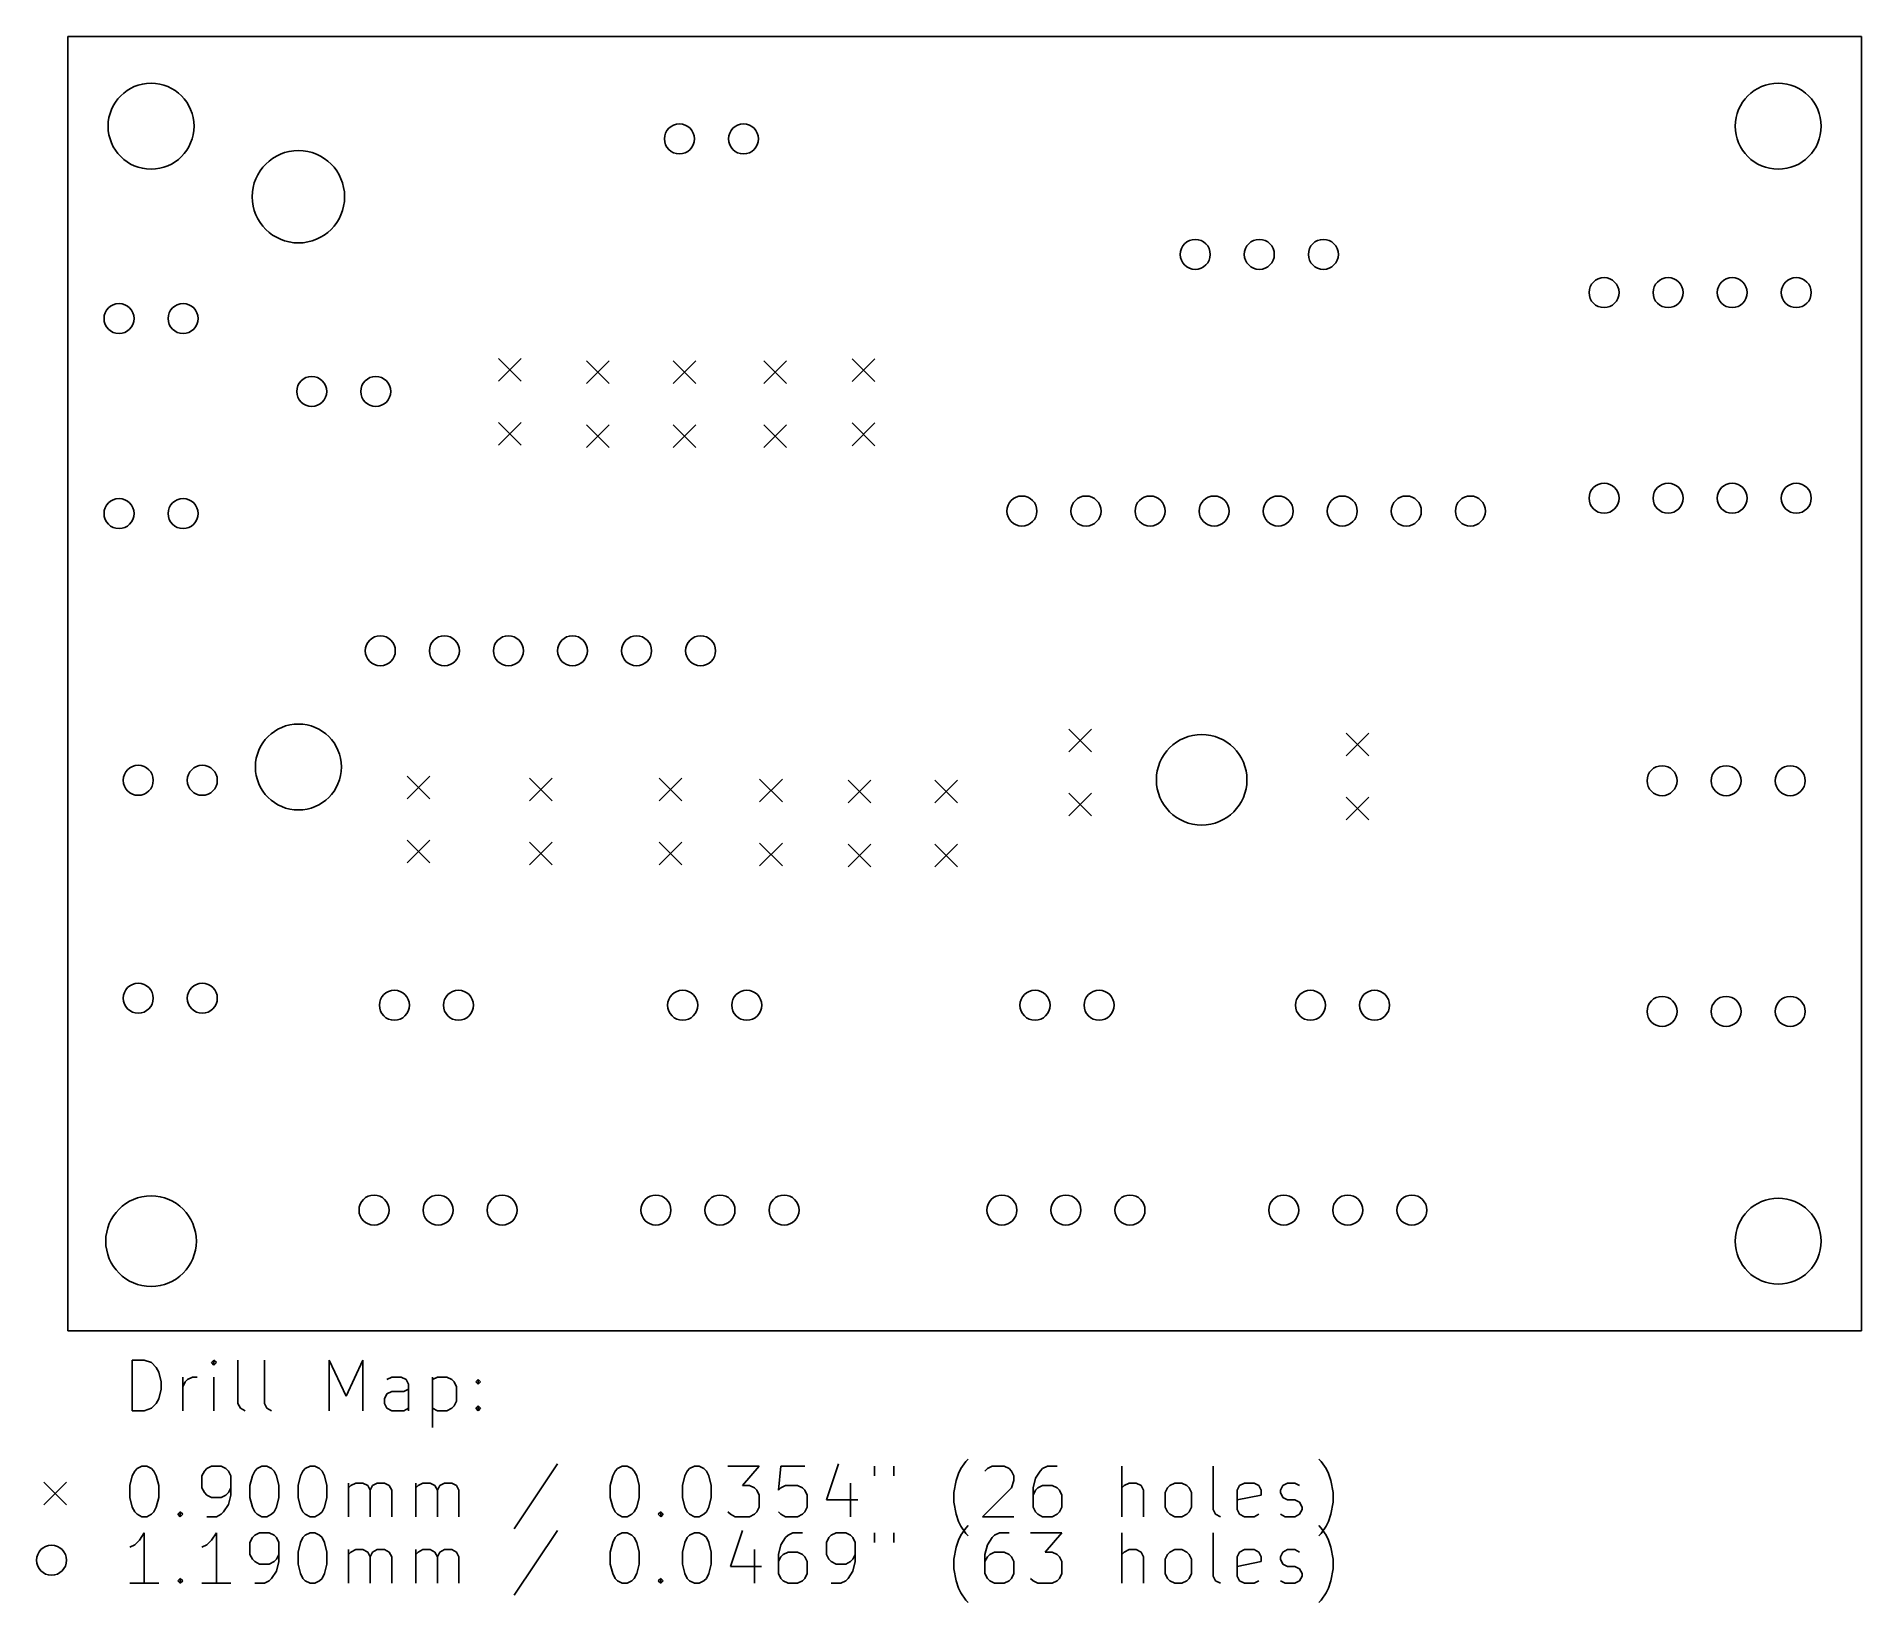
# Model space of a CAD drawing. Extents: x 94.5 to 166.9, y -115.4 to -53.3.
import ezdxf

# ---------------------------------------------------------------- set-up
doc = ezdxf.new("R2010")
doc.units = 0
doc.layers.add('BLACK', color=7, linetype='CONTINUOUS')

msp = doc.modelspace()

# ---------------------------------------------------------------- linework, layer by layer
at = {"layer": 'BLACK', "linetype": 'CONTINUOUS'}
for p, q in [((95.758, -53.34), (166.878, -53.34)), ((95.758, -104.648), (95.758, -53.34)), ((166.878, -53.34), (166.878, -104.648)), ((112.834, -66.098), (113.734, -66.998)), ((113.734, -66.098), (112.834, -66.998)), ((116.32, -66.19), (117.22, -67.09)), ((117.22, -66.19), (116.32, -67.09)), ((119.76, -66.19), (120.66, -67.09)), ((120.66, -66.19), (119.76, -67.09)), ((123.35, -66.19), (124.25, -67.09)), ((124.25, -66.19), (123.35, -67.09)), ((126.86, -66.12), (127.76, -67.02)), ((127.76, -66.12), (126.86, -67.02)), ((112.834, -68.638), (113.734, -69.538)), ((113.734, -68.638), (112.834, -69.538)), ((116.32, -68.73), (117.22, -69.63)), ((117.22, -68.73), (116.32, -69.63)), ((119.76, -68.73), (120.66, -69.63)), ((120.66, -68.73), (119.76, -69.63)), ((123.35, -68.73), (124.25, -69.63)), ((124.25, -68.73), (123.35, -69.63)), ((126.86, -68.66), (127.76, -69.56)), ((127.76, -68.66), (126.86, -69.56)), ((135.45, -80.79), (136.35, -81.69)), ((136.35, -80.79), (135.45, -81.69)), ((146.45, -80.95), (147.35, -81.85)), ((147.35, -80.95), (146.45, -81.85)), ((109.22, -82.66), (110.12, -83.56)), ((110.12, -82.66), (109.22, -83.56)), ((114.06, -82.74), (114.96, -83.64)), ((114.96, -82.74), (114.06, -83.64)), ((119.21, -82.74), (120.11, -83.64)), ((120.11, -82.74), (119.21, -83.64)), ((123.19, -82.775), (124.09, -83.675)), ((124.09, -82.775), (123.19, -83.675)), ((126.7, -82.82), (127.6, -83.72)), ((127.6, -82.82), (126.7, -83.72)), ((130.14, -82.82), (131.04, -83.72)), ((131.04, -82.82), (130.14, -83.72)), ((135.45, -83.33), (136.35, -84.23)), ((136.35, -83.33), (135.45, -84.23)), ((146.45, -83.49), (147.35, -84.39)), ((147.35, -83.49), (146.45, -84.39)), ((109.22, -85.2), (110.12, -86.1)), ((110.12, -85.2), (109.22, -86.1)), ((114.06, -85.28), (114.96, -86.18)), ((114.96, -85.28), (114.06, -86.18)), ((119.21, -85.28), (120.11, -86.18)), ((120.11, -85.28), (119.21, -86.18)), ((123.19, -85.315), (124.09, -86.215)), ((124.09, -85.315), (123.19, -86.215)), ((126.7, -85.36), (127.6, -86.26)), ((127.6, -85.36), (126.7, -86.26)), ((130.14, -85.36), (131.04, -86.26)), ((131.04, -85.36), (130.14, -86.26)), ((166.878, -104.648), (95.758, -104.648)), ((98.315768, -107.812838), (98.315768, -105.812838)), ((98.315768, -105.812838), (98.791958, -105.812838)), ((98.791958, -105.812838), (99.077673, -105.908076)), ((99.077673, -105.908076), (99.268149, -106.098552)), ((99.268149, -106.098552), (99.363387, -106.289028)), ((99.363387, -106.289028), (99.458625, -106.66998)), ((101.553863, -105.812838), (101.458625, -105.908076)), ((101.458625, -105.908076), (101.553863, -106.003314)), ((101.649101, -105.908076), (101.553863, -105.812838)), ((101.553863, -105.812838), (101.553863, -106.003314)), ((101.553863, -106.003314), (101.649101, -105.908076)), ((102.506244, -107.527123), (102.506244, -105.812838)), ((103.553863, -107.527123), (103.553863, -105.812838)), ((106.125292, -107.812838), (106.125292, -105.812838)), ((106.125292, -105.812838), (106.791959, -107.241409)), ((106.791959, -107.241409), (107.458625, -105.812838)), ((107.458625, -105.812838), (107.458625, -107.812838)), ((99.458625, -106.955695), (99.363387, -107.336647)), ((99.458625, -106.66998), (99.458625, -106.955695)), ((100.315768, -107.812838), (100.315768, -106.479504)), ((100.315768, -106.860457), (100.411006, -106.66998)), ((100.411006, -106.66998), (100.506244, -106.574742)), ((100.506244, -106.574742), (100.69672, -106.479504)), ((100.69672, -106.479504), (100.887197, -106.479504)), ((101.553863, -107.812838), (101.553863, -106.479504)), ((108.601482, -106.479504), (108.411006, -106.574742)), ((108.411006, -107.146171), (108.601482, -107.050933)), ((108.982435, -106.479504), (108.601482, -106.479504)), ((108.601482, -107.050933), (109.077673, -107.050933)), ((109.172911, -106.574742), (108.982435, -106.479504)), ((109.077673, -107.050933), (109.268149, -106.955695)), ((109.268149, -106.765219), (109.172911, -106.574742)), ((109.268149, -107.812838), (109.268149, -106.765219)), ((110.22053, -106.479504), (110.22053, -108.479504)), ((110.22053, -106.574742), (110.411006, -106.479504)), ((110.411006, -106.479504), (110.791959, -106.479504)), ((110.791959, -106.479504), (110.982435, -106.574742)), ((110.982435, -106.574742), (111.077673, -106.66998)), ((111.077673, -106.66998), (111.172911, -106.860457)), ((111.172911, -106.860457), (111.172911, -107.431885)), ((111.934816, -106.66998), (112.030054, -106.574742)), ((112.030054, -106.765219), (111.934816, -106.66998)), ((112.030054, -106.574742), (112.125292, -106.66998)), ((112.030054, -106.574742), (112.030054, -106.765219)), ((112.125292, -106.66998), (112.030054, -106.765219)), ((98.791958, -107.812838), (98.315768, -107.812838)), ((99.077673, -107.7176), (98.791958, -107.812838)), ((99.268149, -107.527123), (99.077673, -107.7176)), ((99.363387, -107.336647), (99.268149, -107.527123)), ((102.601482, -107.7176), (102.506244, -107.527123)), ((102.791958, -107.812838), (102.601482, -107.7176)), ((103.649101, -107.7176), (103.553863, -107.527123)), ((103.839577, -107.812838), (103.649101, -107.7176)), ((108.315768, -107.336647), (108.411006, -107.146171)), ((108.315768, -107.527123), (108.315768, -107.336647)), ((108.411006, -107.7176), (108.315768, -107.527123)), ((108.601482, -107.812838), (108.411006, -107.7176)), ((109.077673, -107.812838), (108.601482, -107.812838)), ((109.268149, -107.7176), (109.077673, -107.812838)), ((110.411006, -107.812838), (110.22053, -107.7176)), ((110.791959, -107.812838), (110.411006, -107.812838)), ((110.982435, -107.7176), (110.791959, -107.812838)), ((111.077673, -107.622361), (110.982435, -107.7176)), ((111.172911, -107.431885), (111.077673, -107.622361)), ((111.934816, -107.7176), (112.030054, -107.622361)), ((112.030054, -107.812838), (111.934816, -107.7176)), ((112.030054, -107.622361), (112.125292, -107.7176)), ((112.030054, -107.622361), (112.030054, -107.812838)), ((112.125292, -107.7176), (112.030054, -107.812838)), ((115.172912, -109.9176), (113.458627, -112.489028)), ((126.31577, -109.9176), (125.83958, -111.346171)), ((131.172914, -110.108076), (131.36339, -109.822361)), ((131.36339, -109.822361), (131.458629, -109.727123)), ((145.45863, -109.822361), (145.363392, -109.727123)), ((145.649106, -110.108076), (145.45863, -109.822361)), ((94.808, -110.648), (95.708, -111.548)), ((95.708, -110.648), (94.808, -111.548)), ((98.22053, -110.774742), (98.315768, -110.39379)), ((98.315768, -110.39379), (98.411006, -110.203314)), ((98.411006, -110.203314), (98.506244, -110.108076)), ((98.506244, -110.108076), (98.69672, -110.012838)), ((98.69672, -110.012838), (98.887197, -110.012838)), ((98.887197, -110.012838), (99.077673, -110.108076)), ((99.077673, -110.108076), (99.172911, -110.203314)), ((99.172911, -110.203314), (99.268149, -110.39379)), ((99.268149, -110.39379), (99.363387, -110.774742)), ((101.172911, -110.203314), (101.077673, -110.39379)), ((101.077673, -110.39379), (101.077673, -110.86998)), ((101.268149, -110.108076), (101.172911, -110.203314)), ((101.458625, -110.012838), (101.268149, -110.108076)), ((101.839578, -110.012838), (101.458625, -110.012838)), ((102.030054, -110.108076), (101.839578, -110.012838)), ((102.125292, -110.203314), (102.030054, -110.108076)), ((102.22053, -110.39379), (102.125292, -110.203314)), ((102.22053, -111.155695), (102.22053, -110.39379)), ((102.982435, -110.774742), (103.077673, -110.39379)), ((103.077673, -110.39379), (103.172911, -110.203314)), ((103.172911, -110.203314), (103.268149, -110.108076)), ((103.268149, -110.108076), (103.458625, -110.012838)), ((103.458625, -110.012838), (103.649102, -110.012838)), ((103.649102, -110.012838), (103.839578, -110.108076)), ((103.839578, -110.108076), (103.934816, -110.203314)), ((103.934816, -110.203314), (104.030054, -110.39379)), ((104.030054, -110.39379), (104.125292, -110.774742)), ((104.887197, -110.774742), (104.982435, -110.39379)), ((104.982435, -110.39379), (105.077673, -110.203314)), ((105.077673, -110.203314), (105.172911, -110.108076)), ((105.172911, -110.108076), (105.363387, -110.012838)), ((105.363387, -110.012838), (105.553864, -110.012838)), ((105.553864, -110.012838), (105.74434, -110.108076)), ((105.74434, -110.108076), (105.839578, -110.203314)), ((105.839578, -110.203314), (105.934816, -110.39379)), ((105.934816, -110.39379), (106.030054, -110.774742)), ((106.887197, -112.012838), (106.887197, -110.679504)), ((106.982435, -110.774742), (107.172911, -110.679504)), ((107.172911, -110.679504), (107.458626, -110.679504)), ((107.458626, -110.679504), (107.649102, -110.774742)), ((107.839578, -110.774742), (108.030054, -110.679504)), ((108.030054, -110.679504), (108.315768, -110.679504)), ((108.315768, -110.679504), (108.506245, -110.774742)), ((109.553864, -112.012838), (109.553864, -110.679504)), ((109.649102, -110.774742), (109.839578, -110.679504)), ((109.839578, -110.679504), (110.125293, -110.679504)), ((110.125293, -110.679504), (110.315769, -110.774742)), ((110.506245, -110.774742), (110.696721, -110.679504)), ((110.696721, -110.679504), (110.982435, -110.679504)), ((110.982435, -110.679504), (111.172912, -110.774742)), ((117.268151, -110.774742), (117.363389, -110.39379)), ((117.363389, -110.39379), (117.458627, -110.203314)), ((117.458627, -110.203314), (117.553865, -110.108076)), ((117.553865, -110.108076), (117.744341, -110.012838)), ((117.744341, -110.012838), (117.934818, -110.012838)), ((117.934818, -110.012838), (118.125294, -110.108076)), ((118.125294, -110.108076), (118.220532, -110.203314)), ((118.220532, -110.203314), (118.31577, -110.39379)), ((118.31577, -110.39379), (118.411008, -110.774742)), ((120.125294, -110.774742), (120.220532, -110.39379)), ((120.220532, -110.39379), (120.31577, -110.203314)), ((120.31577, -110.203314), (120.411008, -110.108076)), ((120.411008, -110.108076), (120.601484, -110.012838)), ((120.601484, -110.012838), (120.791961, -110.012838)), ((120.791961, -110.012838), (120.982437, -110.108076)), ((120.982437, -110.108076), (121.077675, -110.203314)), ((121.077675, -110.203314), (121.172913, -110.39379)), ((121.172913, -110.39379), (121.268151, -110.774742)), ((121.934818, -110.012838), (123.172913, -110.012838)), ((123.172913, -110.012838), (122.506246, -110.774742)), ((124.030056, -110.012838), (123.934818, -110.965219)), ((124.982437, -110.012838), (124.030056, -110.012838)), ((126.791961, -110.679504), (126.791961, -112.012838)), ((127.744342, -110.012838), (127.744342, -110.39379)), ((128.506247, -110.012838), (128.506247, -110.39379)), ((130.8872, -111.060457), (130.982438, -110.584266)), ((130.982438, -110.584266), (131.077676, -110.298552)), ((131.077676, -110.298552), (131.172914, -110.108076)), ((132.125295, -110.203314), (132.220533, -110.108076)), ((132.220533, -110.108076), (132.411009, -110.012838)), ((132.411009, -110.012838), (132.8872, -110.012838)), ((132.8872, -110.012838), (133.077676, -110.108076)), ((133.077676, -110.108076), (133.172914, -110.203314)), ((133.172914, -110.203314), (133.268152, -110.39379)), ((133.268152, -110.584266), (133.172914, -110.86998)), ((133.268152, -110.39379), (133.268152, -110.584266)), ((134.125295, -110.489028), (134.030057, -110.86998)), ((134.315771, -110.203314), (134.125295, -110.489028)), ((134.411009, -110.108076), (134.315771, -110.203314)), ((134.601485, -110.012838), (134.411009, -110.108076)), ((134.982438, -110.012838), (134.601485, -110.012838)), ((137.553867, -112.012838), (137.553867, -110.012838)), ((137.839581, -110.679504), (137.649105, -110.774742)), ((138.125296, -110.679504), (137.839581, -110.679504)), ((138.315772, -110.774742), (138.125296, -110.679504)), ((139.458629, -110.774742), (139.649105, -110.679504)), ((139.649105, -110.679504), (139.93482, -110.679504)), ((139.93482, -110.679504), (140.125296, -110.774742)), ((141.172915, -111.727123), (141.172915, -110.012838)), ((142.220534, -110.774742), (142.41101, -110.679504)), ((142.41101, -110.679504), (142.791963, -110.679504)), ((142.791963, -110.679504), (142.982439, -110.774742)), ((143.93482, -110.774742), (144.125296, -110.679504)), ((144.125296, -110.679504), (144.41101, -110.679504)), ((144.41101, -110.679504), (144.601487, -110.774742)), ((145.744344, -110.298552), (145.649106, -110.108076)), ((145.839582, -110.584266), (145.744344, -110.298552)), ((145.93482, -111.060457), (145.839582, -110.584266)), ((98.22053, -111.250933), (98.22053, -110.774742)), ((98.315768, -111.631885), (98.22053, -111.250933)), ((99.363387, -111.250933), (99.268149, -111.631885)), ((99.363387, -110.774742), (99.363387, -111.250933)), ((101.077673, -110.86998), (101.172911, -111.060457)), ((101.172911, -111.060457), (101.268149, -111.155695)), ((101.268149, -111.155695), (101.458625, -111.250933)), ((101.458625, -111.250933), (101.839578, -111.250933)), ((101.839578, -111.250933), (102.030054, -111.155695)), ((102.030054, -111.155695), (102.125292, -111.060457)), ((102.125292, -111.060457), (102.22053, -110.86998)), ((102.125292, -111.536647), (102.22053, -111.155695)), ((102.982435, -111.250933), (102.982435, -110.774742)), ((103.077673, -111.631885), (102.982435, -111.250933)), ((104.125292, -111.250933), (104.030054, -111.631885)), ((104.125292, -110.774742), (104.125292, -111.250933)), ((104.887197, -111.250933), (104.887197, -110.774742)), ((104.982435, -111.631885), (104.887197, -111.250933)), ((106.030054, -111.250933), (105.934816, -111.631885)), ((106.030054, -110.774742), (106.030054, -111.250933)), ((106.887197, -110.86998), (106.982435, -110.774742)), ((107.649102, -110.774742), (107.74434, -110.965219)), ((107.74434, -110.965219), (107.839578, -110.774742)), ((107.74434, -110.965219), (107.74434, -112.012838)), ((108.506245, -110.774742), (108.601483, -110.965219)), ((108.601483, -110.965219), (108.601483, -112.012838)), ((109.553864, -110.86998), (109.649102, -110.774742)), ((110.315769, -110.774742), (110.411007, -110.965219)), ((110.411007, -110.965219), (110.506245, -110.774742)), ((110.411007, -110.965219), (110.411007, -112.012838)), ((111.172912, -110.774742), (111.26815, -110.965219)), ((111.26815, -110.965219), (111.26815, -112.012838)), ((117.268151, -111.250933), (117.268151, -110.774742)), ((117.363389, -111.631885), (117.268151, -111.250933)), ((118.411008, -111.250933), (118.31577, -111.631885)), ((118.411008, -110.774742), (118.411008, -111.250933)), ((120.125294, -111.250933), (120.125294, -110.774742)), ((120.220532, -111.631885), (120.125294, -111.250933)), ((121.268151, -111.250933), (121.172913, -111.631885)), ((121.268151, -110.774742), (121.268151, -111.250933)), ((122.506246, -110.774742), (122.791961, -110.774742)), ((122.791961, -110.774742), (122.982437, -110.86998)), ((122.982437, -110.86998), (123.077675, -110.965219)), ((123.077675, -110.965219), (123.172913, -111.155695)), ((123.172913, -111.155695), (123.172913, -111.631885)), ((123.934818, -110.965219), (124.030056, -110.86998)), ((124.030056, -110.86998), (124.220532, -110.774742)), ((124.220532, -110.774742), (124.696723, -110.774742)), ((124.696723, -110.774742), (124.887199, -110.86998)), ((124.887199, -110.86998), (124.982437, -110.965219)), ((124.982437, -110.965219), (125.077675, -111.155695)), ((125.077675, -111.155695), (125.077675, -111.631885)), ((125.83958, -111.346171), (127.077675, -111.346171)), ((130.8872, -111.441409), (130.8872, -111.060457)), ((133.172914, -110.86998), (132.030057, -112.012838)), ((134.030057, -110.86998), (134.030057, -111.631885)), ((134.125295, -110.965219), (134.030057, -111.155695)), ((134.220533, -110.86998), (134.125295, -110.965219)), ((134.411009, -110.774742), (134.220533, -110.86998)), ((134.791962, -110.774742), (134.411009, -110.774742)), ((134.982438, -110.86998), (134.791962, -110.774742)), ((135.077676, -110.965219), (134.982438, -110.86998)), ((135.172914, -111.155695), (135.077676, -110.965219)), ((135.172914, -111.631885), (135.172914, -111.155695)), ((137.649105, -110.774742), (137.553867, -110.86998)), ((138.41101, -110.965219), (138.315772, -110.774742)), ((138.41101, -112.012838), (138.41101, -110.965219)), ((139.268153, -111.060457), (139.363391, -110.86998)), ((139.268153, -111.631885), (139.268153, -111.060457)), ((139.363391, -110.86998), (139.458629, -110.774742)), ((140.125296, -110.774742), (140.220534, -110.86998)), ((140.220534, -110.86998), (140.315772, -111.060457)), ((140.315772, -111.060457), (140.315772, -111.631885)), ((142.125296, -110.965219), (142.220534, -110.774742)), ((142.125296, -111.727123), (142.125296, -110.965219)), ((143.077677, -111.155695), (142.125296, -111.346171)), ((142.982439, -110.774742), (143.077677, -110.965219)), ((143.077677, -110.965219), (143.077677, -111.155695)), ((143.839582, -110.965219), (143.93482, -110.774742)), ((143.839582, -111.060457), (143.839582, -110.965219)), ((143.93482, -111.250933), (143.839582, -111.060457)), ((144.125296, -111.346171), (143.93482, -111.250933)), ((144.41101, -111.346171), (144.125296, -111.346171)), ((144.601487, -111.441409), (144.41101, -111.346171)), ((145.93482, -111.441409), (145.93482, -111.060457)), ((98.411006, -111.822361), (98.315768, -111.631885)), ((98.506244, -111.9176), (98.411006, -111.822361)), ((98.69672, -112.012838), (98.506244, -111.9176)), ((98.887197, -112.012838), (98.69672, -112.012838)), ((99.077673, -111.9176), (98.887197, -112.012838)), ((99.172911, -111.822361), (99.077673, -111.9176)), ((99.268149, -111.631885), (99.172911, -111.822361)), ((100.125292, -111.9176), (100.22053, -111.822361)), ((100.22053, -112.012838), (100.125292, -111.9176)), ((100.22053, -111.822361), (100.315768, -111.9176)), ((100.22053, -111.822361), (100.22053, -112.012838)), ((100.315768, -111.9176), (100.22053, -112.012838)), ((101.268149, -112.012838), (101.649101, -112.012838)), ((101.649101, -112.012838), (101.839578, -111.9176)), ((101.839578, -111.9176), (101.934816, -111.822361)), ((101.934816, -111.822361), (102.125292, -111.536647)), ((103.172911, -111.822361), (103.077673, -111.631885)), ((103.268149, -111.9176), (103.172911, -111.822361)), ((103.458625, -112.012838), (103.268149, -111.9176)), ((103.649102, -112.012838), (103.458625, -112.012838)), ((103.839578, -111.9176), (103.649102, -112.012838)), ((103.934816, -111.822361), (103.839578, -111.9176)), ((104.030054, -111.631885), (103.934816, -111.822361)), ((105.077673, -111.822361), (104.982435, -111.631885)), ((105.172911, -111.9176), (105.077673, -111.822361)), ((105.363387, -112.012838), (105.172911, -111.9176)), ((105.553864, -112.012838), (105.363387, -112.012838)), ((105.74434, -111.9176), (105.553864, -112.012838)), ((105.839578, -111.822361), (105.74434, -111.9176)), ((105.934816, -111.631885), (105.839578, -111.822361)), ((117.458627, -111.822361), (117.363389, -111.631885)), ((117.553865, -111.9176), (117.458627, -111.822361)), ((117.744341, -112.012838), (117.553865, -111.9176)), ((117.934818, -112.012838), (117.744341, -112.012838)), ((118.125294, -111.9176), (117.934818, -112.012838)), ((118.220532, -111.822361), (118.125294, -111.9176)), ((118.31577, -111.631885), (118.220532, -111.822361)), ((119.172913, -111.9176), (119.268151, -111.822361)), ((119.268151, -112.012838), (119.172913, -111.9176)), ((119.268151, -111.822361), (119.363389, -111.9176)), ((119.268151, -111.822361), (119.268151, -112.012838)), ((119.363389, -111.9176), (119.268151, -112.012838)), ((120.31577, -111.822361), (120.220532, -111.631885)), ((120.411008, -111.9176), (120.31577, -111.822361)), ((120.601484, -112.012838), (120.411008, -111.9176)), ((120.791961, -112.012838), (120.601484, -112.012838)), ((120.982437, -111.9176), (120.791961, -112.012838)), ((121.077675, -111.822361), (120.982437, -111.9176)), ((121.172913, -111.631885), (121.077675, -111.822361)), ((122.030056, -111.9176), (121.934818, -111.822361)), ((122.220532, -112.012838), (122.030056, -111.9176)), ((122.791961, -112.012838), (122.220532, -112.012838)), ((122.982437, -111.9176), (122.791961, -112.012838)), ((123.077675, -111.822361), (122.982437, -111.9176)), ((123.172913, -111.631885), (123.077675, -111.822361)), ((124.030056, -111.9176), (123.934818, -111.822361)), ((124.220532, -112.012838), (124.030056, -111.9176)), ((124.696723, -112.012838), (124.220532, -112.012838)), ((124.887199, -111.9176), (124.696723, -112.012838)), ((124.982437, -111.822361), (124.887199, -111.9176)), ((125.077675, -111.631885), (124.982437, -111.822361)), ((130.982438, -111.9176), (130.8872, -111.441409)), ((131.077676, -112.203314), (130.982438, -111.9176)), ((132.030057, -112.012838), (133.268152, -112.012838)), ((134.030057, -111.631885), (134.125295, -111.822361)), ((134.125295, -111.822361), (134.220533, -111.9176)), ((134.220533, -111.9176), (134.411009, -112.012838)), ((134.411009, -112.012838), (134.791962, -112.012838)), ((134.791962, -112.012838), (134.982438, -111.9176)), ((134.982438, -111.9176), (135.077676, -111.822361)), ((135.077676, -111.822361), (135.172914, -111.631885)), ((139.363391, -111.822361), (139.268153, -111.631885)), ((139.458629, -111.9176), (139.363391, -111.822361)), ((139.649105, -112.012838), (139.458629, -111.9176)), ((139.93482, -112.012838), (139.649105, -112.012838)), ((140.125296, -111.9176), (139.93482, -112.012838)), ((140.220534, -111.822361), (140.125296, -111.9176)), ((140.315772, -111.631885), (140.220534, -111.822361)), ((141.268153, -111.9176), (141.172915, -111.727123)), ((141.458629, -112.012838), (141.268153, -111.9176)), ((142.220534, -111.9176), (142.125296, -111.727123)), ((142.41101, -112.012838), (142.220534, -111.9176)), ((142.791963, -112.012838), (142.41101, -112.012838)), ((142.982439, -111.9176), (142.791963, -112.012838)), ((143.839582, -111.9176), (144.030058, -112.012838)), ((144.030058, -112.012838), (144.41101, -112.012838)), ((144.41101, -112.012838), (144.601487, -111.9176)), ((144.696725, -111.631885), (144.601487, -111.441409)), ((144.601487, -111.9176), (144.696725, -111.727123)), ((144.696725, -111.727123), (144.696725, -111.631885)), ((145.744344, -112.203314), (145.839582, -111.9176)), ((145.839582, -111.9176), (145.93482, -111.441409)), ((98.791958, -112.652838), (98.601482, -112.938552)), ((98.791958, -114.652838), (98.791958, -112.652838)), ((101.649101, -112.652838), (101.458625, -112.938552)), ((101.649101, -114.652838), (101.649101, -112.652838)), ((103.077673, -112.843314), (102.982435, -113.03379)), ((103.172911, -112.748076), (103.077673, -112.843314)), ((103.363387, -112.652838), (103.172911, -112.748076)), ((103.74434, -112.652838), (103.363387, -112.652838)), ((103.934816, -112.748076), (103.74434, -112.652838)), ((104.030054, -112.843314), (103.934816, -112.748076)), ((104.125292, -113.03379), (104.030054, -112.843314)), ((104.982435, -113.03379), (105.077673, -112.843314)), ((105.077673, -112.843314), (105.172911, -112.748076)), ((105.172911, -112.748076), (105.363387, -112.652838)), ((105.363387, -112.652838), (105.553864, -112.652838)), ((105.553864, -112.652838), (105.74434, -112.748076)), ((105.74434, -112.748076), (105.839578, -112.843314)), ((105.839578, -112.843314), (105.934816, -113.03379)), ((115.172912, -112.5576), (113.458627, -115.129028)), ((117.363389, -113.03379), (117.458627, -112.843314)), ((117.458627, -112.843314), (117.553865, -112.748076)), ((117.553865, -112.748076), (117.744341, -112.652838)), ((117.744341, -112.652838), (117.934818, -112.652838)), ((117.934818, -112.652838), (118.125294, -112.748076)), ((118.125294, -112.748076), (118.220532, -112.843314)), ((118.220532, -112.843314), (118.31577, -113.03379)), ((120.220532, -113.03379), (120.31577, -112.843314)), ((120.31577, -112.843314), (120.411008, -112.748076)), ((120.411008, -112.748076), (120.601484, -112.652838)), ((120.601484, -112.652838), (120.791961, -112.652838)), ((120.791961, -112.652838), (120.982437, -112.748076)), ((120.982437, -112.748076), (121.077675, -112.843314)), ((121.077675, -112.843314), (121.172913, -113.03379)), ((122.506246, -112.5576), (122.030056, -113.986171)), ((124.220532, -112.843314), (124.030056, -113.129028)), ((124.31577, -112.748076), (124.220532, -112.843314)), ((124.506246, -112.652838), (124.31577, -112.748076)), ((124.887199, -112.652838), (124.506246, -112.652838)), ((125.934818, -112.843314), (125.83958, -113.03379)), ((126.030056, -112.748076), (125.934818, -112.843314)), ((126.220532, -112.652838), (126.030056, -112.748076)), ((126.601485, -112.652838), (126.220532, -112.652838)), ((126.791961, -112.748076), (126.601485, -112.652838)), ((126.887199, -112.843314), (126.791961, -112.748076)), ((126.982437, -113.03379), (126.887199, -112.843314)), ((127.744342, -112.652838), (127.744342, -113.03379)), ((128.506247, -112.652838), (128.506247, -113.03379)), ((131.172914, -112.39379), (131.077676, -112.203314)), ((131.077676, -112.938552), (131.172914, -112.748076)), ((131.36339, -112.679504), (131.172914, -112.39379)), ((131.172914, -112.748076), (131.36339, -112.462361)), ((131.36339, -112.462361), (131.458629, -112.367123)), ((131.458629, -112.774742), (131.36339, -112.679504)), ((132.411009, -112.843314), (132.220533, -113.129028)), ((132.506247, -112.748076), (132.411009, -112.843314)), ((132.696723, -112.652838), (132.506247, -112.748076)), ((133.077676, -112.652838), (132.696723, -112.652838)), ((133.934819, -112.652838), (135.172914, -112.652838)), ((135.172914, -112.652838), (134.506247, -113.414742)), ((137.553867, -114.652838), (137.553867, -112.652838)), ((141.172915, -114.367123), (141.172915, -112.652838)), ((145.45863, -112.462361), (145.363392, -112.367123)), ((145.363392, -112.774742), (145.45863, -112.679504)), ((145.45863, -112.679504), (145.649106, -112.39379)), ((145.649106, -112.748076), (145.45863, -112.462361)), ((145.649106, -112.39379), (145.744344, -112.203314)), ((145.744344, -112.938552), (145.649106, -112.748076)), ((98.411006, -113.129028), (98.22053, -113.224266)), ((98.601482, -112.938552), (98.411006, -113.129028)), ((101.268149, -113.129028), (101.077673, -113.224266)), ((101.458625, -112.938552), (101.268149, -113.129028)), ((102.982435, -113.03379), (102.982435, -113.50998)), ((102.982435, -113.50998), (103.077673, -113.700457)), ((104.030054, -113.700457), (104.125292, -113.50998)), ((104.125292, -113.795695), (104.125292, -113.03379)), ((104.887197, -113.414742), (104.982435, -113.03379)), ((104.887197, -113.890933), (104.887197, -113.414742)), ((105.934816, -113.03379), (106.030054, -113.414742)), ((106.030054, -113.414742), (106.030054, -113.890933)), ((106.887197, -114.652838), (106.887197, -113.319504)), ((106.887197, -113.50998), (106.982435, -113.414742)), ((106.982435, -113.414742), (107.172911, -113.319504)), ((107.172911, -113.319504), (107.458626, -113.319504)), ((107.458626, -113.319504), (107.649102, -113.414742)), ((107.649102, -113.414742), (107.74434, -113.605219)), ((107.74434, -113.605219), (107.839578, -113.414742)), ((107.839578, -113.414742), (108.030054, -113.319504)), ((108.030054, -113.319504), (108.315768, -113.319504)), ((108.315768, -113.319504), (108.506245, -113.414742)), ((108.506245, -113.414742), (108.601483, -113.605219)), ((109.553864, -114.652838), (109.553864, -113.319504)), ((109.553864, -113.50998), (109.649102, -113.414742)), ((109.649102, -113.414742), (109.839578, -113.319504)), ((109.839578, -113.319504), (110.125293, -113.319504)), ((110.125293, -113.319504), (110.315769, -113.414742)), ((110.315769, -113.414742), (110.411007, -113.605219)), ((110.411007, -113.605219), (110.506245, -113.414742)), ((110.506245, -113.414742), (110.696721, -113.319504)), ((110.696721, -113.319504), (110.982435, -113.319504)), ((110.982435, -113.319504), (111.172912, -113.414742)), ((111.172912, -113.414742), (111.26815, -113.605219)), ((117.268151, -113.414742), (117.363389, -113.03379)), ((117.268151, -113.890933), (117.268151, -113.414742)), ((118.31577, -113.03379), (118.411008, -113.414742)), ((118.411008, -113.414742), (118.411008, -113.890933)), ((120.125294, -113.414742), (120.220532, -113.03379)), ((120.125294, -113.890933), (120.125294, -113.414742)), ((121.172913, -113.03379), (121.268151, -113.414742)), ((121.268151, -113.414742), (121.268151, -113.890933)), ((122.982437, -113.319504), (122.982437, -114.652838)), ((124.030056, -113.129028), (123.934818, -113.50998)), ((123.934818, -113.50998), (123.934818, -114.271885)), ((124.125294, -113.50998), (124.030056, -113.605219)), ((124.31577, -113.414742), (124.125294, -113.50998)), ((124.696723, -113.414742), (124.31577, -113.414742)), ((124.887199, -113.50998), (124.696723, -113.414742)), ((124.982437, -113.605219), (124.887199, -113.50998)), ((125.83958, -113.03379), (125.83958, -113.50998)), ((125.83958, -113.50998), (125.934818, -113.700457)), ((126.887199, -113.700457), (126.982437, -113.50998)), ((126.982437, -113.795695), (126.982437, -113.03379)), ((130.8872, -113.700457), (130.982438, -113.224266)), ((130.982438, -113.224266), (131.077676, -112.938552)), ((132.220533, -113.129028), (132.125295, -113.50998)), ((132.125295, -113.50998), (132.125295, -114.271885)), ((132.315771, -113.50998), (132.220533, -113.605219)), ((132.506247, -113.414742), (132.315771, -113.50998)), ((132.8872, -113.414742), (132.506247, -113.414742)), ((133.077676, -113.50998), (132.8872, -113.414742)), ((133.172914, -113.605219), (133.077676, -113.50998)), ((134.506247, -113.414742), (134.791962, -113.414742)), ((134.791962, -113.414742), (134.982438, -113.50998)), ((134.982438, -113.50998), (135.077676, -113.605219)), ((137.649105, -113.414742), (137.553867, -113.50998)), ((137.839581, -113.319504), (137.649105, -113.414742)), ((138.125296, -113.319504), (137.839581, -113.319504)), ((138.315772, -113.414742), (138.125296, -113.319504)), ((138.41101, -113.605219), (138.315772, -113.414742)), ((139.268153, -113.700457), (139.363391, -113.50998)), ((139.363391, -113.50998), (139.458629, -113.414742)), ((139.458629, -113.414742), (139.649105, -113.319504)), ((139.649105, -113.319504), (139.93482, -113.319504)), ((139.93482, -113.319504), (140.125296, -113.414742)), ((140.125296, -113.414742), (140.220534, -113.50998)), ((140.220534, -113.50998), (140.315772, -113.700457)), ((142.125296, -113.605219), (142.220534, -113.414742)), ((142.220534, -113.414742), (142.41101, -113.319504)), ((142.41101, -113.319504), (142.791963, -113.319504)), ((142.791963, -113.319504), (142.982439, -113.414742)), ((142.982439, -113.414742), (143.077677, -113.605219)), ((143.839582, -113.605219), (143.93482, -113.414742)), ((143.93482, -113.414742), (144.125296, -113.319504)), ((144.125296, -113.319504), (144.41101, -113.319504)), ((144.41101, -113.319504), (144.601487, -113.414742)), ((145.839582, -113.224266), (145.744344, -112.938552)), ((145.93482, -113.700457), (145.839582, -113.224266)), ((103.077673, -113.700457), (103.172911, -113.795695)), ((103.172911, -113.795695), (103.363387, -113.890933)), ((103.363387, -113.890933), (103.74434, -113.890933)), ((103.74434, -113.890933), (103.934816, -113.795695)), ((103.839578, -114.462361), (104.030054, -114.176647)), ((103.934816, -113.795695), (104.030054, -113.700457)), ((104.030054, -114.176647), (104.125292, -113.795695)), ((104.982435, -114.271885), (104.887197, -113.890933)), ((105.077673, -114.462361), (104.982435, -114.271885)), ((105.934816, -114.271885), (105.839578, -114.462361)), ((106.030054, -113.890933), (105.934816, -114.271885)), ((107.74434, -113.605219), (107.74434, -114.652838)), ((108.601483, -113.605219), (108.601483, -114.652838)), ((110.411007, -113.605219), (110.411007, -114.652838)), ((111.26815, -113.605219), (111.26815, -114.652838)), ((117.363389, -114.271885), (117.268151, -113.890933)), ((117.458627, -114.462361), (117.363389, -114.271885)), ((118.31577, -114.271885), (118.220532, -114.462361)), ((118.411008, -113.890933), (118.31577, -114.271885)), ((120.220532, -114.271885), (120.125294, -113.890933)), ((120.31577, -114.462361), (120.220532, -114.271885)), ((121.172913, -114.271885), (121.077675, -114.462361)), ((121.268151, -113.890933), (121.172913, -114.271885)), ((122.030056, -113.986171), (123.268151, -113.986171)), ((124.030056, -113.605219), (123.934818, -113.795695)), ((123.934818, -114.271885), (124.030056, -114.462361)), ((125.077675, -113.795695), (124.982437, -113.605219)), ((124.982437, -114.462361), (125.077675, -114.271885)), ((125.077675, -114.271885), (125.077675, -113.795695)), ((125.934818, -113.700457), (126.030056, -113.795695)), ((126.030056, -113.795695), (126.220532, -113.890933)), ((126.220532, -113.890933), (126.601485, -113.890933)), ((126.601485, -113.890933), (126.791961, -113.795695)), ((126.696723, -114.462361), (126.887199, -114.176647)), ((126.791961, -113.795695), (126.887199, -113.700457)), ((126.887199, -114.176647), (126.982437, -113.795695)), ((130.8872, -114.081409), (130.8872, -113.700457)), ((130.982438, -114.5576), (130.8872, -114.081409)), ((132.220533, -113.605219), (132.125295, -113.795695)), ((132.125295, -114.271885), (132.220533, -114.462361)), ((133.268152, -113.795695), (133.172914, -113.605219)), ((133.172914, -114.462361), (133.268152, -114.271885)), ((133.268152, -114.271885), (133.268152, -113.795695)), ((135.077676, -113.605219), (135.172914, -113.795695)), ((135.172914, -114.271885), (135.077676, -114.462361)), ((135.172914, -113.795695), (135.172914, -114.271885)), ((138.41101, -114.652838), (138.41101, -113.605219)), ((139.268153, -114.271885), (139.268153, -113.700457)), ((139.363391, -114.462361), (139.268153, -114.271885)), ((140.315772, -114.271885), (140.220534, -114.462361)), ((140.315772, -113.700457), (140.315772, -114.271885)), ((142.125296, -114.367123), (142.125296, -113.605219)), ((143.077677, -113.795695), (142.125296, -113.986171)), ((143.077677, -113.605219), (143.077677, -113.795695)), ((143.839582, -113.700457), (143.839582, -113.605219)), ((143.93482, -113.890933), (143.839582, -113.700457)), ((144.125296, -113.986171), (143.93482, -113.890933)), ((144.41101, -113.986171), (144.125296, -113.986171)), ((144.601487, -114.081409), (144.41101, -113.986171)), ((144.696725, -114.271885), (144.601487, -114.081409)), ((144.696725, -114.367123), (144.696725, -114.271885)), ((145.839582, -114.5576), (145.93482, -114.081409)), ((145.93482, -114.081409), (145.93482, -113.700457)), ((99.363387, -114.652838), (98.22053, -114.652838)), ((100.125292, -114.5576), (100.22053, -114.462361)), ((100.22053, -114.652838), (100.125292, -114.5576)), ((100.22053, -114.462361), (100.315768, -114.5576)), ((100.22053, -114.462361), (100.22053, -114.652838)), ((100.315768, -114.5576), (100.22053, -114.652838)), ((102.22053, -114.652838), (101.077673, -114.652838)), ((103.172911, -114.652838), (103.553863, -114.652838)), ((103.553863, -114.652838), (103.74434, -114.5576)), ((103.74434, -114.5576), (103.839578, -114.462361)), ((105.172911, -114.5576), (105.077673, -114.462361)), ((105.363387, -114.652838), (105.172911, -114.5576)), ((105.553864, -114.652838), (105.363387, -114.652838)), ((105.74434, -114.5576), (105.553864, -114.652838)), ((105.839578, -114.462361), (105.74434, -114.5576)), ((117.553865, -114.5576), (117.458627, -114.462361)), ((117.744341, -114.652838), (117.553865, -114.5576)), ((117.934818, -114.652838), (117.744341, -114.652838)), ((118.125294, -114.5576), (117.934818, -114.652838)), ((118.220532, -114.462361), (118.125294, -114.5576)), ((119.172913, -114.5576), (119.268151, -114.462361)), ((119.268151, -114.652838), (119.172913, -114.5576)), ((119.268151, -114.462361), (119.363389, -114.5576)), ((119.268151, -114.462361), (119.268151, -114.652838)), ((119.363389, -114.5576), (119.268151, -114.652838)), ((120.411008, -114.5576), (120.31577, -114.462361)), ((120.601484, -114.652838), (120.411008, -114.5576)), ((120.791961, -114.652838), (120.601484, -114.652838)), ((120.982437, -114.5576), (120.791961, -114.652838)), ((121.077675, -114.462361), (120.982437, -114.5576)), ((124.030056, -114.462361), (124.125294, -114.5576)), ((124.125294, -114.5576), (124.31577, -114.652838)), ((124.31577, -114.652838), (124.696723, -114.652838)), ((124.696723, -114.652838), (124.887199, -114.5576)), ((124.887199, -114.5576), (124.982437, -114.462361)), ((126.030056, -114.652838), (126.411008, -114.652838)), ((126.411008, -114.652838), (126.601485, -114.5576)), ((126.601485, -114.5576), (126.696723, -114.462361)), ((131.077676, -114.843314), (130.982438, -114.5576)), ((131.172914, -115.03379), (131.077676, -114.843314)), ((131.36339, -115.319504), (131.172914, -115.03379)), ((132.220533, -114.462361), (132.315771, -114.5576)), ((132.315771, -114.5576), (132.506247, -114.652838)), ((132.506247, -114.652838), (132.8872, -114.652838)), ((132.8872, -114.652838), (133.077676, -114.5576)), ((133.077676, -114.5576), (133.172914, -114.462361)), ((134.030057, -114.5576), (133.934819, -114.462361)), ((134.220533, -114.652838), (134.030057, -114.5576)), ((134.791962, -114.652838), (134.220533, -114.652838)), ((134.982438, -114.5576), (134.791962, -114.652838)), ((135.077676, -114.462361), (134.982438, -114.5576)), ((139.458629, -114.5576), (139.363391, -114.462361)), ((139.649105, -114.652838), (139.458629, -114.5576)), ((139.93482, -114.652838), (139.649105, -114.652838)), ((140.125296, -114.5576), (139.93482, -114.652838)), ((140.220534, -114.462361), (140.125296, -114.5576)), ((141.268153, -114.5576), (141.172915, -114.367123)), ((141.458629, -114.652838), (141.268153, -114.5576)), ((142.220534, -114.5576), (142.125296, -114.367123)), ((142.41101, -114.652838), (142.220534, -114.5576)), ((142.791963, -114.652838), (142.41101, -114.652838)), ((142.982439, -114.5576), (142.791963, -114.652838)), ((143.839582, -114.5576), (144.030058, -114.652838)), ((144.030058, -114.652838), (144.41101, -114.652838)), ((144.41101, -114.652838), (144.601487, -114.5576)), ((144.601487, -114.5576), (144.696725, -114.367123)), ((145.45863, -115.319504), (145.649106, -115.03379)), ((145.649106, -115.03379), (145.744344, -114.843314)), ((145.744344, -114.843314), (145.839582, -114.5576)), ((131.458629, -115.414742), (131.36339, -115.319504)), ((145.363392, -115.414742), (145.45863, -115.319504))]:
    msp.add_line(p, q, dxfattribs=at)
at = {"layer": 'BLACK'}
for centre, radius in [((99.06, -56.896), 1.703884), ((163.576, -56.896), 1.703884), ((120.01, -57.4), 0.595), ((122.55, -57.4), 0.595), ((104.902, -59.69), 1.83162), ((140.462, -61.976), 0.595), ((143.002, -61.976), 0.595), ((145.542, -61.976), 0.595), ((156.67, -63.492), 0.595), ((159.21, -63.492), 0.595), ((161.75, -63.492), 0.595), ((164.29, -63.492), 0.595), ((97.79, -64.52), 0.595), ((100.33, -64.52), 0.595), ((105.43, -67.41), 0.595), ((107.97, -67.41), 0.595), ((133.59, -72.15), 0.595), ((136.13, -72.15), 0.595), ((138.67, -72.15), 0.595), ((141.21, -72.15), 0.595), ((143.75, -72.15), 0.595), ((146.29, -72.15), 0.595), ((148.83, -72.15), 0.595), ((151.37, -72.15), 0.595), ((156.67, -71.64), 0.595), ((159.21, -71.64), 0.595), ((161.75, -71.64), 0.595), ((164.29, -71.64), 0.595), ((97.79, -72.25), 0.595), ((100.33, -72.25), 0.595), ((108.15, -77.69), 0.595), ((110.69, -77.69), 0.595), ((113.23, -77.69), 0.595), ((115.77, -77.69), 0.595), ((118.31, -77.69), 0.595), ((120.85, -77.69), 0.595), ((104.902, -82.296), 1.703884), ((140.716, -82.804), 1.796051), ((98.552, -82.824), 0.595), ((101.092, -82.824), 0.595), ((158.97, -82.84), 0.595), ((161.51, -82.84), 0.595), ((164.05, -82.84), 0.595), ((98.552, -91.46), 0.595), ((101.092, -91.46), 0.595), ((108.708, -91.74), 0.595), ((111.248, -91.74), 0.595), ((120.138, -91.74), 0.595), ((122.678, -91.74), 0.595), ((134.108, -91.74), 0.595), ((136.648, -91.74), 0.595), ((145.03, -91.74), 0.595), ((147.57, -91.74), 0.595), ((158.97, -91.984), 0.595), ((161.51, -91.984), 0.595), ((164.05, -91.984), 0.595), ((99.06, -101.092), 1.796051), ((107.9, -99.86), 0.595), ((110.44, -99.86), 0.595), ((112.98, -99.86), 0.595), ((119.078, -99.86), 0.595), ((121.618, -99.86), 0.595), ((124.158, -99.86), 0.595), ((132.794, -99.86), 0.595), ((135.334, -99.86), 0.595), ((137.874, -99.86), 0.595), ((143.97, -99.86), 0.595), ((146.51, -99.86), 0.595), ((149.05, -99.86), 0.595), ((163.576, -101.092), 1.703884), ((95.113, -113.738), 0.595)]:
    msp.add_circle(centre, radius, dxfattribs=at)

doc.saveas('drawing.dxf')
